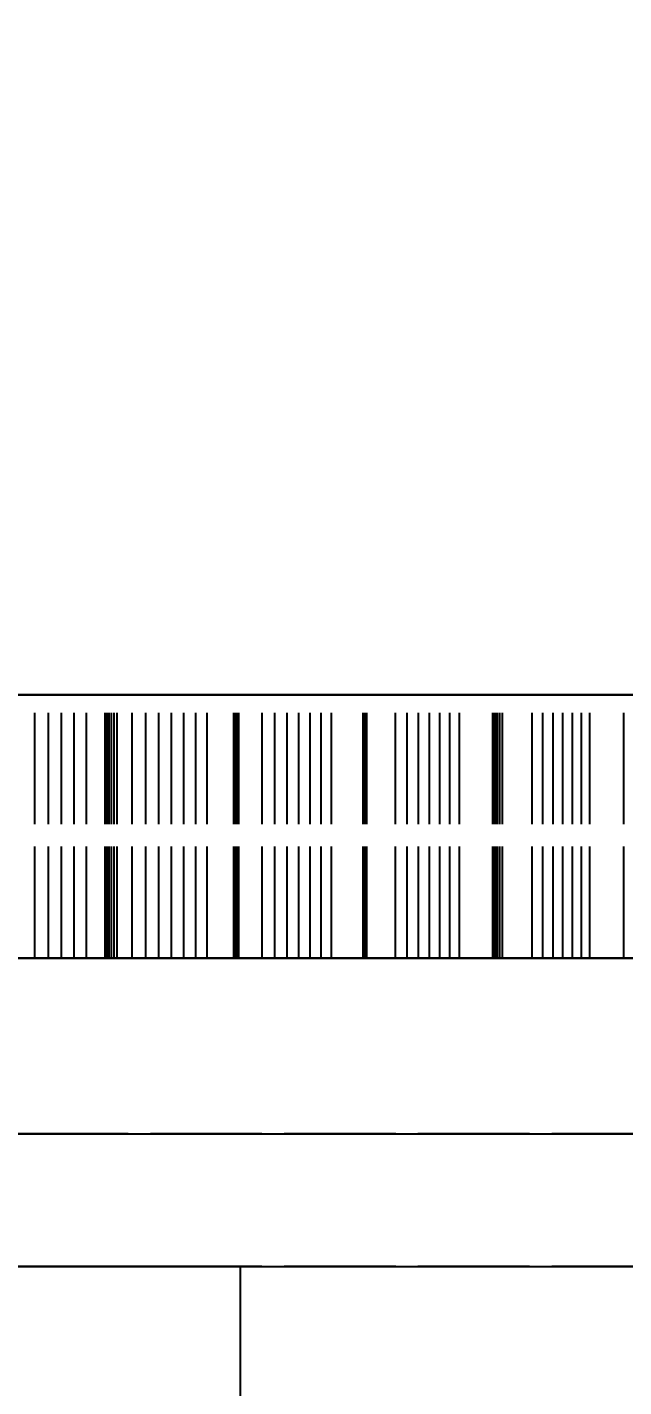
# Model space of a CAD drawing. Header units: millimetres. Extents: x -13 to 272, y -50 to 160.
# Drawn here: x 14.07 to 20.87, y 97.63 to 113.11 of the extents above; entities that cross this region are included whole.
import ezdxf

# ---------------------------------------------------------------- set-up
doc = ezdxf.new("R2010")
doc.units = ezdxf.units.MM
doc.linetypes.add('DASHED', pattern=[1.524, 1.27, -0.254])
for name, color, linetype in [('DIMS', 3, 'CONTINUOUS'), ('HIDDEN', 8, 'DASHED'), ('VISIBLE', 7, 'CONTINUOUS')]:
    doc.layers.add(name, color=color, linetype=linetype)
doc.styles.add('OpenSansCondensed-Light', font='OpenSansCondensed-Light.ttf')
doc.dimstyles.new('EZDXF', dxfattribs={"dimtxt": 0.25, "dimasz": 0.175, "dimexe": 0.375, "dimexo": 0.125, "dimgap": 0.1, "dimtad": 1, "dimlfac": 100, "dimzin": 12, "dimdsep": 46, "dimtxsty": 'OpenSansCondensed-Light', "dimblk": 'ARCHTICK', "dimcen": 2.5, "dimazin": 3, "dimtfac": 0.5, "dimtmove": 2, "dimatfit": 3})

# ---------------------------------------------------------------- blocks, each defined once
blk = doc.blocks.new('_ARCHTICK')
at = {"color": 0, "linetype": 'BYBLOCK', "const_width": 0.15}
blk.add_lwpolyline([(-0.5, -0.5), (0.5, 0.5)], dxfattribs=at)

msp = doc.modelspace()

# ---------------------------------------------------------------- linework, layer by layer
at = {"layer": 'HIDDEN'}
for points in [[(21.05952, 105.51), (20.29762, 105.51), (19.53571, 105.51), (18.77381, 105.51), (18.0119, 105.51), (17.25, 105.51), (16.4881, 105.51), (15.72619, 105.51), (14.96429, 105.51), (14.20238, 105.51), (13.44048, 105.51)], [(13.44048, 105.51), (14.20238, 105.51), (14.96429, 105.51), (15.72619, 105.51), (16.4881, 105.51), (17.25, 105.51), (18.0119, 105.51), (18.77381, 105.51), (19.53571, 105.51), (20.29762, 105.51), (21.05952, 105.51)], [(21.40873, 105.51), (20.71032, 105.51), (20.0119, 105.51), (19.31349, 105.51), (18.61508, 105.51), (17.91667, 105.51), (17.21825, 105.51), (16.51984, 105.51), (15.82143, 105.51), (15.12302, 105.51), (14.4246, 105.51), (13.72619, 105.51)], [(13.72619, 105.51), (14.4246, 105.51), (15.12302, 105.51), (15.82143, 105.51), (16.51984, 105.51), (17.21825, 105.51), (17.91667, 105.51), (18.61508, 105.51), (19.31349, 105.51), (20.0119, 105.51), (20.71032, 105.51), (21.40873, 105.51)], [(13.91468, 105.51), (14.69643, 105.51), (15.47817, 105.51), (16.25992, 105.51), (17.04167, 105.51), (17.82341, 105.51), (18.60516, 105.51), (19.3869, 105.51), (20.16865, 105.51), (20.9504, 105.51), (21.73214, 105.51), (22.51389, 105.51), (23.29563, 105.51), (24.07738, 105.51), (24.85913, 105.51), (25.64087, 105.51), (26.42262, 105.51), (27.20437, 105.51), (27.98611, 105.51), (28.76786, 105.51), (29.5496, 105.51), (30.33135, 105.51), (31.1131, 105.51), (31.89484, 105.51)], [(14.15902, 105.51), (14.00044, 105.51)], [(14.00044, 105.51), (14.15902, 105.51)], [(14.31325, 105.51), (14.15902, 105.51)], [(14.15902, 105.51), (14.31325, 105.51)], [(14.15902, 102.51), (14.15902, 105.51)], [(14.15902, 102.51), (14.15902, 105.51)], [(14.4629, 105.51), (14.31325, 105.51)], [(14.31325, 105.51), (14.4629, 105.51)], [(14.31325, 102.51), (14.31325, 105.51)], [(14.31325, 102.51), (14.31325, 105.51)], [(14.60772, 105.51), (14.4629, 105.51)], [(14.4629, 105.51), (14.60772, 105.51)], [(14.4629, 102.51), (14.4629, 105.51)], [(14.4629, 102.51), (14.4629, 105.51)], [(14.74734, 105.51), (14.60772, 105.51)], [(14.60772, 105.51), (14.74734, 105.51)], [(14.60772, 102.51), (14.60772, 105.51)], [(14.60772, 102.51), (14.60772, 105.51)], [(15.09675, 105.51), (14.74734, 105.51)], [(14.74734, 105.51), (15.09675, 105.51)], [(14.74734, 102.51), (14.74734, 105.51)], [(14.74734, 102.51), (14.74734, 105.51)], [(15.26849, 105.51), (14.95741, 105.51)], [(14.95741, 105.51), (14.9687, 105.51)], [(14.9687, 105.51), (14.95741, 105.51)], [(14.95741, 105.51), (15.26849, 105.51)], [(14.95741, 102.51), (14.95741, 105.51)], [(14.95741, 102.51), (14.95741, 105.51)], [(14.9687, 105.51), (14.98453, 105.51)], [(14.98453, 105.51), (14.9687, 105.51)], [(14.9687, 102.51), (14.9687, 105.51)], [(14.9687, 102.51), (14.9687, 105.51)], [(14.98453, 105.51), (15.00504, 105.51)], [(15.00504, 105.51), (14.98453, 105.51)], [(14.98453, 102.51), (14.98453, 105.51)], [(14.98453, 102.51), (14.98453, 105.51)], [(15.00504, 105.51), (15.03041, 105.51)], [(15.03041, 105.51), (15.00504, 105.51)], [(15.00504, 102.51), (15.00504, 105.51)], [(15.00504, 102.51), (15.00504, 105.51)], [(15.03041, 105.51), (15.06088, 105.51)], [(15.06088, 105.51), (15.03041, 105.51)], [(15.03041, 102.51), (15.03041, 105.51)], [(15.03041, 102.51), (15.03041, 105.51)], [(15.06088, 105.51), (15.09675, 105.51)], [(15.09675, 105.51), (15.06088, 105.51)], [(15.06088, 102.51), (15.06088, 105.51)], [(15.06088, 102.51), (15.06088, 105.51)], [(15.09675, 102.51), (15.09675, 105.51)], [(15.09675, 102.51), (15.09675, 105.51)], [(15.42224, 105.51), (15.26849, 105.51)], [(15.26849, 105.51), (15.42224, 105.51)], [(15.26849, 102.51), (15.26849, 105.51)], [(15.26849, 102.51), (15.26849, 105.51)], [(15.57164, 105.51), (15.42224, 105.51)], [(15.42224, 105.51), (15.57164, 105.51)], [(15.42224, 102.51), (15.42224, 105.51)], [(15.42224, 102.51), (15.42224, 105.51)], [(15.71651, 105.51), (15.57164, 105.51)], [(15.57164, 105.51), (15.71651, 105.51)], [(15.57164, 102.51), (15.57164, 105.51)], [(15.57164, 102.51), (15.57164, 105.51)], [(15.85662, 105.51), (15.71651, 105.51)], [(15.71651, 105.51), (15.85662, 105.51)], [(15.71651, 102.51), (15.71651, 105.51)], [(15.71651, 102.51), (15.71651, 105.51)], [(15.9917, 105.51), (15.85662, 105.51)], [(15.85662, 105.51), (15.9917, 105.51)], [(15.85662, 102.51), (15.85662, 105.51)], [(15.85662, 102.51), (15.85662, 105.51)], [(16.1214, 105.51), (15.9917, 105.51)], [(15.9917, 105.51), (16.1214, 105.51)], [(15.9917, 102.51), (15.9917, 105.51)], [(15.9917, 102.51), (15.9917, 105.51)], [(16.48291, 105.51), (16.1214, 105.51)], [(16.1214, 105.51), (16.48291, 105.51)], [(16.1214, 102.51), (16.1214, 105.51)], [(16.1214, 102.51), (16.1214, 105.51)], [(16.42701, 105.51), (16.42405, 105.51)], [(16.42405, 105.51), (16.42575, 105.51)], [(16.42575, 105.51), (16.42405, 105.51)], [(16.42405, 105.51), (16.42701, 105.51)], [(16.42405, 102.51), (16.42405, 105.51)], [(16.42405, 102.51), (16.42405, 105.51)], [(16.42575, 105.51), (16.43227, 105.51)], [(16.43227, 105.51), (16.42575, 105.51)], [(16.42575, 102.51), (16.42575, 105.51)], [(16.42575, 102.51), (16.42575, 105.51)], [(16.74792, 105.51), (16.42701, 105.51)], [(16.42701, 105.51), (16.74792, 105.51)], [(16.42701, 102.51), (16.42701, 105.51)], [(16.42701, 102.51), (16.42701, 105.51)], [(16.43227, 105.51), (16.44379, 105.51)], [(16.44379, 105.51), (16.43227, 105.51)], [(16.43227, 102.51), (16.43227, 105.51)], [(16.43227, 102.51), (16.43227, 105.51)], [(16.44379, 105.51), (16.46057, 105.51)], [(16.46057, 105.51), (16.44379, 105.51)], [(16.44379, 102.51), (16.44379, 105.51)], [(16.44379, 102.51), (16.44379, 105.51)], [(16.46057, 105.51), (16.48291, 105.51)], [(16.48291, 105.51), (16.46057, 105.51)], [(16.46057, 102.51), (16.46057, 105.51)], [(16.46057, 102.51), (16.46057, 105.51)], [(16.48291, 102.51), (16.48291, 105.51)], [(16.48291, 102.51), (16.48291, 105.51)], [(16.89191, 105.51), (16.74792, 105.51)], [(16.74792, 105.51), (16.89191, 105.51)], [(16.74792, 102.51), (16.74792, 105.51)], [(16.74792, 102.51), (16.74792, 105.51)], [(17.0314, 105.51), (16.89191, 105.51)], [(16.89191, 105.51), (17.0314, 105.51)], [(16.89191, 102.51), (16.89191, 105.51)], [(16.89191, 102.51), (16.89191, 105.51)], [(17.16621, 105.51), (17.0314, 105.51)], [(17.0314, 105.51), (17.16621, 105.51)], [(17.0314, 102.51), (17.0314, 105.51)], [(17.0314, 102.51), (17.0314, 105.51)], [(17.2961, 105.51), (17.16621, 105.51)], [(17.16621, 105.51), (17.2961, 105.51)], [(17.16621, 102.51), (17.16621, 105.51)], [(17.16621, 102.51), (17.16621, 105.51)], [(17.42079, 105.51), (17.2961, 105.51)], [(17.2961, 105.51), (17.42079, 105.51)], [(17.2961, 102.51), (17.2961, 105.51)], [(17.2961, 102.51), (17.2961, 105.51)], [(17.53993, 105.51), (17.42079, 105.51)], [(17.42079, 105.51), (17.53993, 105.51)], [(17.42079, 102.51), (17.42079, 105.51)], [(17.42079, 102.51), (17.42079, 105.51)], [(17.91179, 105.51), (17.53993, 105.51)], [(17.53993, 105.51), (17.91179, 105.51)], [(17.53993, 102.51), (17.53993, 105.51)], [(17.53993, 102.51), (17.53993, 105.51)], [(17.90246, 105.51), (17.90008, 105.51)], [(17.90008, 105.51), (17.90308, 105.51)], [(17.90308, 105.51), (17.90008, 105.51)], [(17.90008, 105.51), (17.90246, 105.51)], [(17.90008, 102.51), (17.90008, 105.51)], [(17.90008, 102.51), (17.90008, 105.51)], [(17.90996, 105.51), (17.90246, 105.51)], [(17.90246, 105.51), (17.90996, 105.51)], [(17.90246, 102.51), (17.90246, 105.51)], [(17.90246, 102.51), (17.90246, 105.51)], [(17.90308, 105.51), (17.91179, 105.51)], [(17.91179, 105.51), (17.90308, 105.51)], [(17.90308, 102.51), (17.90308, 105.51)], [(17.90308, 102.51), (17.90308, 105.51)], [(17.9224, 105.51), (17.90996, 105.51)], [(17.90996, 105.51), (17.9224, 105.51)], [(17.90996, 102.51), (17.90996, 105.51)], [(17.90996, 102.51), (17.90996, 105.51)], [(17.91179, 102.51), (17.91179, 105.51)], [(17.91179, 102.51), (17.91179, 105.51)], [(17.9396, 105.51), (17.9224, 105.51)], [(17.9224, 105.51), (17.9396, 105.51)], [(17.9224, 102.51), (17.9224, 105.51)], [(17.9224, 102.51), (17.9224, 105.51)], [(18.26877, 105.51), (17.9396, 105.51)], [(17.9396, 105.51), (18.26877, 105.51)], [(17.9396, 102.51), (17.9396, 105.51)], [(17.9396, 102.51), (17.9396, 105.51)], [(18.4023, 105.51), (18.26877, 105.51)], [(18.26877, 105.51), (18.4023, 105.51)], [(18.26877, 102.51), (18.26877, 105.51)], [(18.26877, 102.51), (18.26877, 105.51)], [(18.53121, 105.51), (18.4023, 105.51)], [(18.4023, 105.51), (18.53121, 105.51)], [(18.4023, 102.51), (18.4023, 105.51)], [(18.4023, 102.51), (18.4023, 105.51)], [(18.6553, 105.51), (18.53121, 105.51)], [(18.53121, 105.51), (18.6553, 105.51)], [(18.53121, 102.51), (18.53121, 105.51)], [(18.53121, 102.51), (18.53121, 105.51)], [(18.77433, 105.51), (18.6553, 105.51)], [(18.6553, 105.51), (18.77433, 105.51)], [(18.6553, 102.51), (18.6553, 105.51)], [(18.6553, 102.51), (18.6553, 105.51)], [(18.88803, 105.51), (18.77433, 105.51)], [(18.77433, 105.51), (18.88803, 105.51)], [(18.77433, 102.51), (18.77433, 105.51)], [(18.77433, 102.51), (18.77433, 105.51)], [(18.99602, 105.51), (18.88803, 105.51)], [(18.88803, 105.51), (18.99602, 105.51)], [(18.88803, 102.51), (18.88803, 105.51)], [(18.88803, 102.51), (18.88803, 105.51)], [(19.37642, 105.51), (18.99602, 105.51)], [(18.99602, 105.51), (19.37642, 105.51)], [(18.99602, 102.51), (18.99602, 105.51)], [(18.99602, 102.51), (18.99602, 105.51)], [(19.38138, 105.51), (19.37642, 105.51)], [(19.37642, 105.51), (19.38138, 105.51)], [(19.37642, 102.51), (19.37642, 105.51)], [(19.37642, 102.51), (19.37642, 105.51)], [(19.39217, 105.51), (19.38138, 105.51)], [(19.38138, 105.51), (19.39217, 105.51)], [(19.38138, 102.51), (19.38138, 105.51)], [(19.38138, 102.51), (19.38138, 105.51)], [(19.40844, 105.51), (19.39217, 105.51)], [(19.39217, 105.51), (19.40844, 105.51)], [(19.39217, 102.51), (19.39217, 105.51)], [(19.39217, 102.51), (19.39217, 105.51)], [(19.42994, 105.51), (19.40844, 105.51)], [(19.40844, 105.51), (19.42994, 105.51)], [(19.40844, 102.51), (19.40844, 105.51)], [(19.40844, 102.51), (19.40844, 105.51)], [(19.45644, 105.51), (19.42994, 105.51)], [(19.42994, 105.51), (19.45644, 105.51)], [(19.42994, 102.51), (19.42994, 105.51)], [(19.42994, 102.51), (19.42994, 105.51)], [(19.4878, 105.51), (19.45644, 105.51)], [(19.45644, 105.51), (19.4878, 105.51)], [(19.45644, 102.51), (19.45644, 105.51)], [(19.45644, 102.51), (19.45644, 105.51)], [(19.82363, 105.51), (19.4878, 105.51)], [(19.4878, 105.51), (19.82363, 105.51)], [(19.4878, 102.51), (19.4878, 105.51)], [(19.4878, 102.51), (19.4878, 105.51)], [(19.94606, 105.51), (19.82363, 105.51)], [(19.82363, 105.51), (19.94606, 105.51)], [(19.82363, 102.51), (19.82363, 105.51)], [(19.82363, 102.51), (19.82363, 105.51)], [(20.06375, 105.51), (19.94606, 105.51)], [(19.94606, 105.51), (20.06375, 105.51)], [(19.94606, 102.51), (19.94606, 105.51)], [(19.94606, 102.51), (19.94606, 105.51)], [(20.17651, 105.51), (20.06375, 105.51)], [(20.06375, 105.51), (20.17651, 105.51)], [(20.06375, 102.51), (20.06375, 105.51)], [(20.06375, 102.51), (20.06375, 105.51)], [(20.28411, 105.51), (20.17651, 105.51)], [(20.17651, 105.51), (20.28411, 105.51)], [(20.17651, 102.51), (20.17651, 105.51)], [(20.17651, 102.51), (20.17651, 105.51)], [(20.38626, 105.51), (20.28411, 105.51)], [(20.28411, 105.51), (20.38626, 105.51)], [(20.28411, 102.51), (20.28411, 105.51)], [(20.28411, 102.51), (20.28411, 105.51)], [(20.48259, 105.51), (20.38626, 105.51)], [(20.38626, 105.51), (20.48259, 105.51)], [(20.38626, 102.51), (20.38626, 105.51)], [(20.38626, 102.51), (20.38626, 105.51)], [(20.86967, 105.51), (20.48259, 105.51)], [(20.48259, 105.51), (20.86967, 105.51)], [(20.48259, 102.51), (20.48259, 105.51)], [(20.48259, 102.51), (20.48259, 105.51)], [(20.88828, 105.51), (20.86967, 105.51)], [(20.86967, 105.51), (20.88828, 105.51)], [(20.86967, 102.51), (20.86967, 105.51)], [(20.86967, 102.51), (20.86967, 105.51)], [(13.91468, 102.51), (14.69643, 102.51), (15.47817, 102.51), (16.25992, 102.51), (17.04167, 102.51), (17.82341, 102.51), (18.60516, 102.51), (19.3869, 102.51), (20.16865, 102.51), (20.9504, 102.51), (21.73214, 102.51), (22.51389, 102.51), (23.29563, 102.51), (24.07738, 102.51), (24.85913, 102.51), (25.64087, 102.51), (26.42262, 102.51), (27.20437, 102.51), (27.98611, 102.51), (28.76786, 102.51), (29.5496, 102.51), (30.33135, 102.51), (31.1131, 102.51), (31.89484, 102.51)], [(14.15902, 102.51), (14.00044, 102.51)], [(14.00044, 102.51), (14.15902, 102.51)], [(14.31325, 102.51), (14.15902, 102.51)], [(14.15902, 102.51), (14.31325, 102.51)], [(14.4629, 102.51), (14.31325, 102.51)], [(14.31325, 102.51), (14.4629, 102.51)], [(14.60772, 102.51), (14.4629, 102.51)], [(14.4629, 102.51), (14.60772, 102.51)], [(14.74734, 102.51), (14.60772, 102.51)], [(14.60772, 102.51), (14.74734, 102.51)], [(15.09675, 102.51), (14.74734, 102.51)], [(14.74734, 102.51), (15.09675, 102.51)], [(15.26849, 102.51), (14.95741, 102.51)], [(14.95741, 102.51), (14.9687, 102.51)], [(14.9687, 102.51), (14.95741, 102.51)], [(14.95741, 102.51), (15.26849, 102.51)], [(14.9687, 102.51), (14.98453, 102.51)], [(14.98453, 102.51), (14.9687, 102.51)], [(14.98453, 102.51), (15.00504, 102.51)], [(15.00504, 102.51), (14.98453, 102.51)], [(15.00504, 102.51), (15.03041, 102.51)], [(15.03041, 102.51), (15.00504, 102.51)], [(15.03041, 102.51), (15.06088, 102.51)], [(15.06088, 102.51), (15.03041, 102.51)], [(15.06088, 102.51), (15.09675, 102.51)], [(15.09675, 102.51), (15.06088, 102.51)], [(15.42224, 102.51), (15.26849, 102.51)], [(15.26849, 102.51), (15.42224, 102.51)], [(15.57164, 102.51), (15.42224, 102.51)], [(15.42224, 102.51), (15.57164, 102.51)], [(15.71651, 102.51), (15.57164, 102.51)], [(15.57164, 102.51), (15.71651, 102.51)], [(15.85662, 102.51), (15.71651, 102.51)], [(15.71651, 102.51), (15.85662, 102.51)], [(15.9917, 102.51), (15.85662, 102.51)], [(15.85662, 102.51), (15.9917, 102.51)], [(16.1214, 102.51), (15.9917, 102.51)], [(15.9917, 102.51), (16.1214, 102.51)], [(16.48291, 102.51), (16.1214, 102.51)], [(16.1214, 102.51), (16.48291, 102.51)], [(16.42701, 102.51), (16.42405, 102.51)], [(16.42405, 102.51), (16.42575, 102.51)], [(16.42575, 102.51), (16.42405, 102.51)], [(16.42405, 102.51), (16.42701, 102.51)], [(16.42575, 102.51), (16.43227, 102.51)], [(16.43227, 102.51), (16.42575, 102.51)], [(16.74792, 102.51), (16.42701, 102.51)], [(16.42701, 102.51), (16.74792, 102.51)], [(16.43227, 102.51), (16.44379, 102.51)], [(16.44379, 102.51), (16.43227, 102.51)], [(16.44379, 102.51), (16.46057, 102.51)], [(16.46057, 102.51), (16.44379, 102.51)], [(16.46057, 102.51), (16.48291, 102.51)], [(16.48291, 102.51), (16.46057, 102.51)], [(16.89191, 102.51), (16.74792, 102.51)], [(16.74792, 102.51), (16.89191, 102.51)], [(17.0314, 102.51), (16.89191, 102.51)], [(16.89191, 102.51), (17.0314, 102.51)], [(17.16621, 102.51), (17.0314, 102.51)], [(17.0314, 102.51), (17.16621, 102.51)], [(17.2961, 102.51), (17.16621, 102.51)], [(17.16621, 102.51), (17.2961, 102.51)], [(17.42079, 102.51), (17.2961, 102.51)], [(17.2961, 102.51), (17.42079, 102.51)], [(17.53993, 102.51), (17.42079, 102.51)], [(17.42079, 102.51), (17.53993, 102.51)], [(17.91179, 102.51), (17.53993, 102.51)], [(17.53993, 102.51), (17.91179, 102.51)], [(17.90246, 102.51), (17.90008, 102.51)], [(17.90008, 102.51), (17.90308, 102.51)], [(17.90308, 102.51), (17.90008, 102.51)], [(17.90008, 102.51), (17.90246, 102.51)], [(17.90996, 102.51), (17.90246, 102.51)], [(17.90246, 102.51), (17.90996, 102.51)], [(17.90308, 102.51), (17.91179, 102.51)], [(17.91179, 102.51), (17.90308, 102.51)], [(17.9224, 102.51), (17.90996, 102.51)], [(17.90996, 102.51), (17.9224, 102.51)], [(17.9396, 102.51), (17.9224, 102.51)], [(17.9224, 102.51), (17.9396, 102.51)], [(18.26877, 102.51), (17.9396, 102.51)], [(17.9396, 102.51), (18.26877, 102.51)], [(18.4023, 102.51), (18.26877, 102.51)], [(18.26877, 102.51), (18.4023, 102.51)], [(18.53121, 102.51), (18.4023, 102.51)], [(18.4023, 102.51), (18.53121, 102.51)], [(18.6553, 102.51), (18.53121, 102.51)], [(18.53121, 102.51), (18.6553, 102.51)], [(18.77433, 102.51), (18.6553, 102.51)], [(18.6553, 102.51), (18.77433, 102.51)], [(18.88803, 102.51), (18.77433, 102.51)], [(18.77433, 102.51), (18.88803, 102.51)], [(18.99602, 102.51), (18.88803, 102.51)], [(18.88803, 102.51), (18.99602, 102.51)], [(19.37642, 102.51), (18.99602, 102.51)], [(18.99602, 102.51), (19.37642, 102.51)], [(19.38138, 102.51), (19.37642, 102.51)], [(19.37642, 102.51), (19.38138, 102.51)], [(19.39217, 102.51), (19.38138, 102.51)], [(19.38138, 102.51), (19.39217, 102.51)], [(19.40844, 102.51), (19.39217, 102.51)], [(19.39217, 102.51), (19.40844, 102.51)], [(19.42994, 102.51), (19.40844, 102.51)], [(19.40844, 102.51), (19.42994, 102.51)], [(19.45644, 102.51), (19.42994, 102.51)], [(19.42994, 102.51), (19.45644, 102.51)], [(19.4878, 102.51), (19.45644, 102.51)], [(19.45644, 102.51), (19.4878, 102.51)], [(19.82363, 102.51), (19.4878, 102.51)], [(19.4878, 102.51), (19.82363, 102.51)], [(19.94606, 102.51), (19.82363, 102.51)], [(19.82363, 102.51), (19.94606, 102.51)], [(20.06375, 102.51), (19.94606, 102.51)], [(19.94606, 102.51), (20.06375, 102.51)], [(20.17651, 102.51), (20.06375, 102.51)], [(20.06375, 102.51), (20.17651, 102.51)], [(20.28411, 102.51), (20.17651, 102.51)], [(20.17651, 102.51), (20.28411, 102.51)], [(20.38626, 102.51), (20.28411, 102.51)], [(20.28411, 102.51), (20.38626, 102.51)], [(20.48259, 102.51), (20.38626, 102.51)], [(20.38626, 102.51), (20.48259, 102.51)], [(20.86967, 102.51), (20.48259, 102.51)], [(20.48259, 102.51), (20.86967, 102.51)], [(20.88828, 102.51), (20.86967, 102.51)], [(20.86967, 102.51), (20.88828, 102.51)], [(48.75, 100.51), (1.75, 100.51)], [(48.75, 99), (1.75, 99)], [(16.5, 95), (16.5, 99)], [(16.5, 99), (34, 99)], [(16.5, 99), (34, 99)]]:
    msp.add_lwpolyline(points, dxfattribs=at)
at = {"layer": 'VISIBLE'}
for points in [[(31.89484, 105.51), (31.1131, 105.51), (30.33135, 105.51), (29.5496, 105.51), (28.76786, 105.51), (27.98611, 105.51), (27.20437, 105.51), (26.42262, 105.51), (25.64087, 105.51), (24.85913, 105.51), (24.07738, 105.51), (23.29563, 105.51), (22.51389, 105.51), (21.73214, 105.51), (20.9504, 105.51), (20.16865, 105.51), (19.3869, 105.51), (18.60516, 105.51), (17.82341, 105.51), (17.04167, 105.51), (16.25992, 105.51), (15.47817, 105.51), (14.69643, 105.51), (13.91468, 105.51)], [(31.89484, 102.51), (31.1131, 102.51), (30.33135, 102.51), (29.5496, 102.51), (28.76786, 102.51), (27.98611, 102.51), (27.20437, 102.51), (26.42262, 102.51), (25.64087, 102.51), (24.85913, 102.51), (24.07738, 102.51), (23.29563, 102.51), (22.51389, 102.51), (21.73214, 102.51), (20.9504, 102.51), (20.16865, 102.51), (19.3869, 102.51), (18.60516, 102.51), (17.82341, 102.51), (17.04167, 102.51), (16.25992, 102.51), (15.47817, 102.51), (14.69643, 102.51), (13.91468, 102.51)], [(1.75, 100.51), (48.75, 100.51)], [(1.75, 99), (48.75, 99)], [(16.5, 95), (16.5, 99)]]:
    msp.add_lwpolyline(points, dxfattribs=at)

# ---------------------------------------------------------------- dimensions: what is measured, and where the dimension line sits
at = {"layer": 'DIMS'}
for base, p1, p2 in [((-11.25, 100.51), (14.09, 100.51), (14.09, 159.01)), ((-3.25, 95), (16.5, 95), (16.5, 99))]:
    msp.add_linear_dim(base=base, p1=p1, p2=p2, angle=90, dimstyle='EZDXF', override={"dimtxt": 1.6, "dimasz": 1, "dimexe": 0.6, "dimexo": 0.5, "dimdec": 2}, dxfattribs=at).render()

doc.saveas('drawing.dxf')
